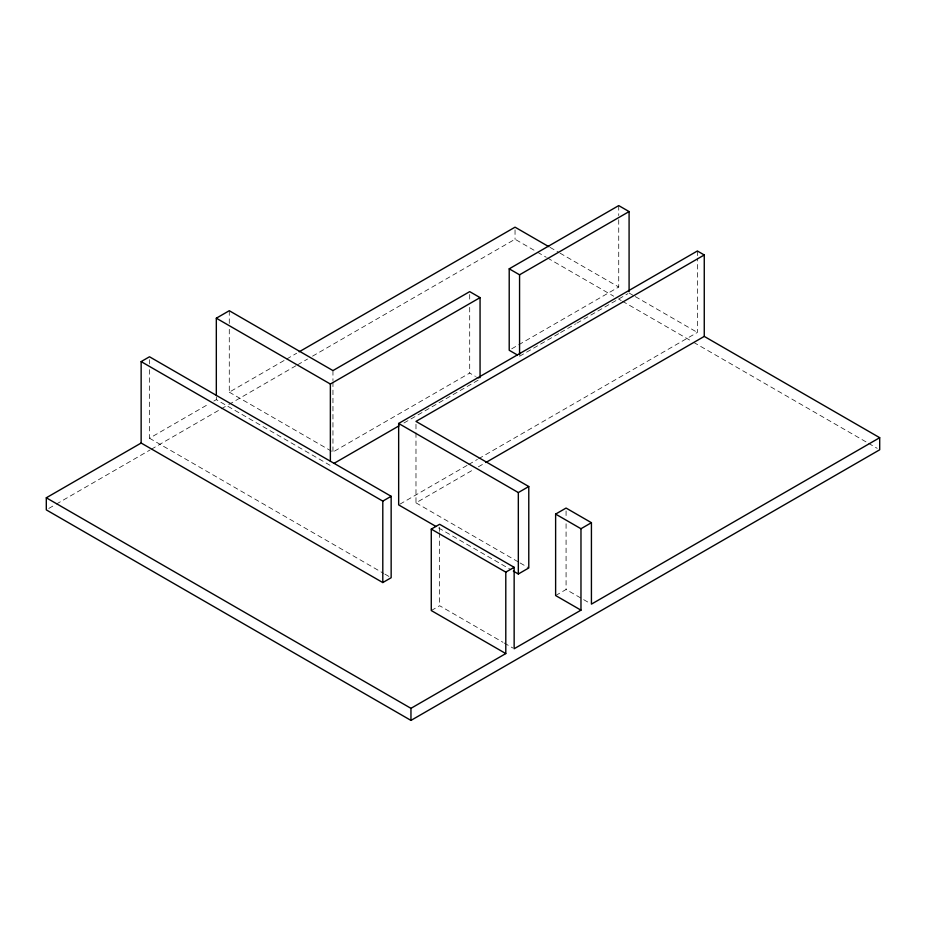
<?xml version="1.0" encoding="UTF-8"?>
<svg xmlns="http://www.w3.org/2000/svg" width="926" height="926" viewBox="0 0 926 926"><rect width="100%" height="100%" fill="white"/><g stroke="black" fill="none" stroke-linecap="round" stroke-linejoin="round"><path stroke-width="0.69" stroke-dasharray="4.63 3.47" d="M149.503 369.636L149.503 438.218L208.894 403.921M213.848 401.062L216.325 399.638L330.362 465.477M229.278 329.297L229.278 392.161L285.428 359.739M286.678 359.022L296.656 353.257M48.8 508.432L55.051 504.82M56.301 504.103L150.047 449.978M151.297 449.26L220.052 409.558M221.302 408.841L227.553 405.229M228.803 404.512L296.297 365.538M297.547 364.821L307.548 359.045M312.548 356.163L515.041 239.244L536.27 251.502M229.278 392.161L332.955 452.015L469.702 373.074L475.455 376.396M511.696 348.824L618.73 287.025L618.73 217.02M403.967 422.985L480.062 379.058L476.601 377.056M519.567 356.244L559.397 333.244M560.635 332.527L575.578 323.903M576.817 323.186L627.84 293.727M399.905 504.184L467.399 465.211M468.649 464.493L477.388 459.435M478.638 458.717L697.371 332.434L697.371 258.146M415.982 432.836L415.982 502.841L473.383 469.702M478.372 466.82L484.622 463.22M431.273 610.547L439.63 605.72L502.98 642.297M555.623 595.534L566.075 589.503L589.005 602.745M550.021 247.358L558.772 252.416M560.022 253.134L618.73 287.025M629.09 293.01L634.055 295.88M635.294 296.598L697.371 332.434M537.52 252.231L546.271 257.278M547.509 257.995L613.707 296.204M618.695 299.086L621.196 300.533M622.446 301.251L692.382 341.625M693.632 342.354L867.211 442.57M868.461 443.288L877.2 448.334M415.982 502.841L518.861 562.244M520.099 562.962L528.781 567.962M438.542 527.936L510.851 569.675M149.503 438.218L383.642 573.402M384.892 574.12L391.154 577.731M504.219 643.014L512.911 648.026M697.371 250.992L697.371 256.71M618.73 205.595L618.73 215.596M566.075 510.92L566.075 518.062M566.075 523.78L566.075 589.503M515.041 229.856L515.041 239.244M469.702 294.491L469.702 301.633M469.702 307.351L469.702 373.074M439.63 527.149L439.63 531.431M439.63 532.855L439.63 605.72M415.982 424.258L415.982 431.412M332.955 370.585L332.955 380.586M332.955 382.01L332.955 452.015M229.278 310.719L229.278 323.579M216.325 396.779L216.325 399.638M149.503 359.635L149.503 363.918"/><path stroke-width="1.39" d="M141.146 443.033L141.146 361.603L149.503 356.776L391.154 496.301L391.154 577.731L382.797 582.558L141.146 443.033L46.3 497.794L46.3 509.879L410.959 720.405L879.7 449.781L879.7 437.697L704.258 336.404L485.861 462.491M216.325 395.344L216.325 318.197L229.278 310.719L332.955 370.585L469.702 291.632L480.062 297.616L480.062 377.623M299.156 351.811L515.041 227.171L548.771 246.64M517.264 354.913L509.207 350.26L509.207 268.829L618.73 205.595L629.09 211.579L629.09 291.586M216.325 318.197L330.362 384.035L480.062 297.616M509.207 268.829L519.567 274.802L629.09 211.579M436.053 526.489L398.655 504.901L398.655 423.46L697.371 250.992L704.258 254.974L704.258 336.404M334.112 463.313L398.979 425.867M704.258 254.974L415.982 421.411L528.781 486.532L528.781 567.962L518.328 573.993L513.34 571.122M141.146 361.603L382.797 501.116L391.154 496.301M431.273 529.105L505.793 572.129L505.793 653.571L431.273 610.547L431.273 529.105L439.63 524.29L514.15 567.314L514.15 648.744L580.972 610.165L580.972 528.734L555.623 514.092L555.623 595.534L580.972 610.165M398.655 423.46L518.328 492.563L528.781 486.532M555.623 514.092L566.075 508.061L591.425 522.692L591.425 604.134L879.7 437.697M505.793 572.129L514.15 567.314M580.972 528.734L591.425 522.692M46.3 497.794L410.959 708.332L505.793 653.571M519.567 274.802L519.567 354.82M518.328 492.563L518.328 573.993M410.959 708.332L410.959 720.405M382.797 501.116L382.797 582.558M330.362 384.035L330.362 461.194"/></g></svg>
